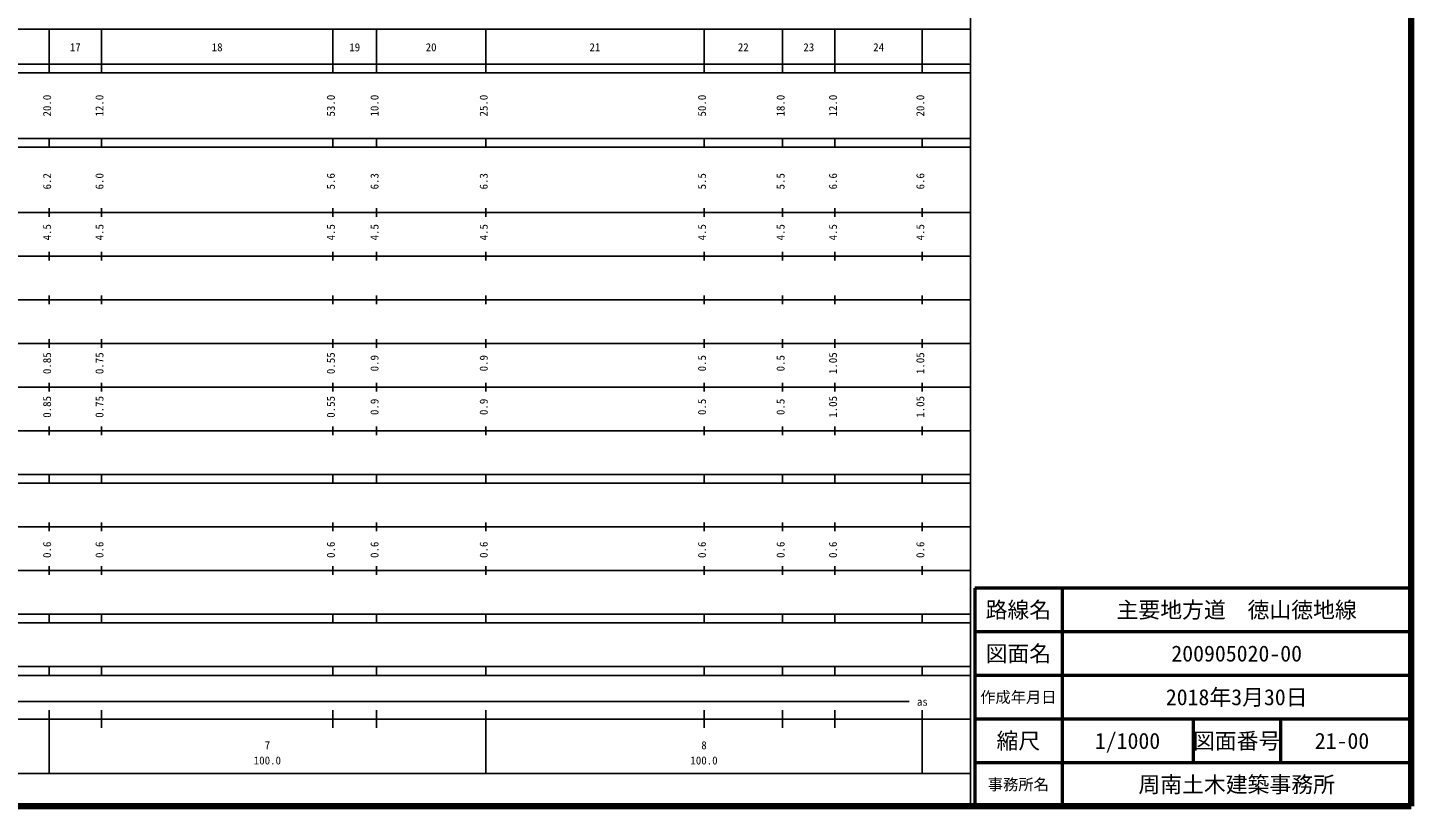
# Model space of a CAD drawing. Units: millimetres on the paper, enlarged 1000 times. Extents: x 40000 to 680000, y 20000 to 380000.
# Drawn here: x 363097 to 680000, y 20000 to 198357 of the extents above; entities that cross this region are included whole.
import ezdxf
from ezdxf.enums import TextEntityAlignment as Align

# ---------------------------------------------------------------- set-up
doc = ezdxf.new("R2010")
doc.units = ezdxf.units.MM
doc.header["$LTSCALE"] = 1000
for name, color, linetype, lineweight in [('M-TTL', 2, 'Continuous', 140), ('M-TTL-BAND', 7, 'Continuous', 25), ('M-TTL-FRAM', 2, 'Continuous', 50), ('M-TTL-LINE', 7, 'Continuous', 50)]:
    doc.layers.add(name, color=color, linetype=linetype, lineweight=lineweight)
doc.layers.add('M-TTL-TXT', color=7, linetype='Continuous')
doc.styles.add('ＭＳ ゴシック', font='')
doc.styles.get('ＭＳ ゴシック').set_extended_font_data('MS Gothic')

msp = doc.modelspace()

# ---------------------------------------------------------------- linework, layer by layer
at = {"layer": 'M-TTL'}
for p, q in [((680000, 20000), (680000, 380000)), ((680000, 20000), (680000, 380000)), ((40000, 20000), (680000, 20000)), ((40000, 20000), (680000, 20000))]:
    msp.add_line(p, q, dxfattribs=at)
at = {"layer": 'M-TTL-BAND'}
for p, q in [((579000, 20000), (579000, 370000)), ((579000, 20000), (579000, 370000)), ((68000, 198000), (579000, 198000)), ((68000, 198000), (579000, 198000)), ((368000, 188000), (368000, 198000)), ((380000, 188000), (380000, 198000)), ((433000, 188000), (433000, 198000)), ((443000, 188000), (443000, 198000)), ((468000, 188000), (468000, 198000)), ((518000, 188000), (518000, 198000)), ((536000, 188000), (536000, 198000)), ((548000, 188000), (548000, 198000)), ((568000, 188000), (568000, 198000)), ((40000, 190000), (579000, 190000)), ((40000, 190000), (579000, 190000)), ((40000, 188000), (579000, 188000)), ((40000, 188000), (579000, 188000)), ((40000, 173000), (579000, 173000)), ((40000, 173000), (579000, 173000)), ((368000, 171000), (368000, 173000)), ((380000, 171000), (380000, 173000)), ((433000, 171000), (433000, 173000)), ((443000, 171000), (443000, 173000)), ((468000, 171000), (468000, 173000)), ((518000, 171000), (518000, 173000)), ((536000, 171000), (536000, 173000)), ((548000, 171000), (548000, 173000)), ((568000, 171000), (568000, 173000)), ((40000, 171000), (579000, 171000)), ((40000, 171000), (579000, 171000)), ((40000, 156000), (579000, 156000)), ((40000, 156000), (579000, 156000)), ((368000, 155000), (368000, 157000)), ((380000, 155000), (380000, 157000)), ((433000, 155000), (433000, 157000)), ((443000, 155000), (443000, 157000)), ((468000, 155000), (468000, 157000)), ((518000, 155000), (518000, 157000)), ((536000, 155000), (536000, 157000)), ((548000, 155000), (548000, 157000)), ((568000, 155000), (568000, 157000)), ((46000, 146000), (579000, 146000)), ((46000, 146000), (579000, 146000)), ((368000, 145000), (368000, 147000)), ((380000, 145000), (380000, 147000)), ((433000, 145000), (433000, 147000)), ((443000, 145000), (443000, 147000)), ((468000, 145000), (468000, 147000)), ((518000, 145000), (518000, 147000)), ((536000, 145000), (536000, 147000)), ((548000, 145000), (548000, 147000)), ((568000, 145000), (568000, 147000)), ((368000, 135000), (368000, 137000)), ((380000, 135000), (380000, 137000)), ((433000, 135000), (433000, 137000)), ((443000, 135000), (443000, 137000)), ((468000, 135000), (468000, 137000)), ((518000, 135000), (518000, 137000)), ((536000, 135000), (536000, 137000)), ((548000, 135000), (548000, 137000)), ((568000, 135000), (568000, 137000)), ((52000, 136000), (579000, 136000)), ((52000, 136000), (579000, 136000)), ((368000, 125000), (368000, 127000)), ((380000, 125000), (380000, 127000)), ((433000, 125000), (433000, 127000)), ((443000, 125000), (443000, 127000)), ((468000, 125000), (468000, 127000)), ((518000, 125000), (518000, 127000)), ((536000, 125000), (536000, 127000)), ((548000, 125000), (548000, 127000)), ((568000, 125000), (568000, 127000)), ((46000, 126000), (579000, 126000)), ((46000, 126000), (579000, 126000)), ((52000, 116000), (579000, 116000)), ((52000, 116000), (579000, 116000)), ((368000, 115000), (368000, 117000)), ((380000, 115000), (380000, 117000)), ((433000, 115000), (433000, 117000)), ((443000, 115000), (443000, 117000)), ((468000, 115000), (468000, 117000)), ((518000, 115000), (518000, 117000)), ((536000, 115000), (536000, 117000)), ((548000, 115000), (548000, 117000)), ((568000, 115000), (568000, 117000)), ((46000, 106000), (579000, 106000)), ((46000, 106000), (579000, 106000)), ((368000, 105000), (368000, 107000)), ((380000, 105000), (380000, 107000)), ((433000, 105000), (433000, 107000)), ((443000, 105000), (443000, 107000)), ((468000, 105000), (468000, 107000)), ((518000, 105000), (518000, 107000)), ((536000, 105000), (536000, 107000)), ((548000, 105000), (548000, 107000)), ((568000, 105000), (568000, 107000)), ((40000, 96000), (579000, 96000)), ((40000, 96000), (579000, 96000)), ((368000, 94000), (368000, 96000)), ((380000, 94000), (380000, 96000)), ((433000, 94000), (433000, 96000)), ((443000, 94000), (443000, 96000)), ((468000, 94000), (468000, 96000)), ((518000, 94000), (518000, 96000)), ((536000, 94000), (536000, 96000)), ((548000, 94000), (548000, 96000)), ((568000, 94000), (568000, 96000)), ((40000, 94000), (579000, 94000)), ((40000, 94000), (579000, 94000)), ((49000, 84000), (579000, 84000)), ((49000, 84000), (579000, 84000)), ((368000, 83000), (368000, 85000)), ((380000, 83000), (380000, 85000)), ((433000, 83000), (433000, 85000)), ((443000, 83000), (443000, 85000)), ((468000, 83000), (468000, 85000)), ((518000, 83000), (518000, 85000)), ((536000, 83000), (536000, 85000)), ((548000, 83000), (548000, 85000)), ((568000, 83000), (568000, 85000)), ((40000, 74000), (579000, 74000)), ((40000, 74000), (579000, 74000)), ((368000, 73000), (368000, 75000)), ((380000, 73000), (380000, 75000)), ((433000, 73000), (433000, 75000)), ((443000, 73000), (443000, 75000)), ((468000, 73000), (468000, 75000)), ((518000, 73000), (518000, 75000)), ((536000, 73000), (536000, 75000)), ((548000, 73000), (548000, 75000)), ((568000, 73000), (568000, 75000)), ((680000, 70000), (580000, 70000)), ((580000, 70000), (580000, 20000)), ((40000, 64000), (579000, 64000)), ((40000, 64000), (579000, 64000)), ((368000, 62000), (368000, 64000)), ((380000, 62000), (380000, 64000)), ((433000, 62000), (433000, 64000)), ((443000, 62000), (443000, 64000)), ((468000, 62000), (468000, 64000)), ((518000, 62000), (518000, 64000)), ((536000, 62000), (536000, 64000)), ((548000, 62000), (548000, 64000)), ((568000, 62000), (568000, 64000)), ((40000, 62000), (579000, 62000)), ((40000, 62000), (579000, 62000)), ((680000, 60000), (580000, 60000)), ((40000, 52000), (579000, 52000)), ((40000, 52000), (579000, 52000)), ((368000, 50000), (368000, 52000)), ((380000, 50000), (380000, 52000)), ((433000, 50000), (433000, 52000)), ((443000, 50000), (443000, 52000)), ((468000, 50000), (468000, 52000)), ((518000, 50000), (518000, 52000)), ((536000, 50000), (536000, 52000)), ((548000, 50000), (548000, 52000)), ((568000, 50000), (568000, 52000)), ((40000, 50000), (579000, 50000)), ((40000, 50000), (579000, 50000)), ((680000, 50000), (580000, 50000)), ((129500, 44000), (565000, 44000)), ((368000, 27500), (368000, 42000)), ((380000, 38000), (380000, 42000)), ((433000, 38000), (433000, 42000)), ((443000, 38000), (443000, 42000)), ((468000, 27500), (468000, 42000)), ((518000, 38000), (518000, 42000)), ((536000, 38000), (536000, 42000)), ((548000, 38000), (548000, 42000)), ((568000, 27500), (568000, 42000)), ((40000, 40000), (579000, 40000)), ((40000, 40000), (579000, 40000)), ((680000, 40000), (580000, 40000)), ((680000, 30000), (580000, 30000)), ((68000, 27500), (579000, 27500)), ((68000, 27500), (579000, 27500))]:
    msp.add_line(p, q, dxfattribs=at)
at = {"layer": 'M-TTL-FRAM'}
for p, q in [((680000, 70000), (580000, 70000)), ((580000, 70000), (580000, 20000))]:
    msp.add_line(p, q, dxfattribs=at)
at = {"layer": 'M-TTL-LINE'}
for p, q in [((600000, 70000), (600000, 20000)), ((600000, 70000), (600000, 20000)), ((680000, 60000), (580000, 60000)), ((680000, 50000), (580000, 50000)), ((680000, 40000), (580000, 40000)), ((630000, 40000), (630000, 30000)), ((630000, 40000), (630000, 30000)), ((650000, 40000), (650000, 30000)), ((650000, 40000), (650000, 30000)), ((680000, 30000), (580000, 30000))]:
    msp.add_line(p, q, dxfattribs=at)

# ---------------------------------------------------------------- texts
at = {"layer": 'M-TTL-BAND', "style": 'ＭＳ ゴシック'}
for s, p in [('17', (374000, 192405)), ('18', (406500, 192405)), ('19', (438000, 192405)), ('20', (455500, 192405)), ('21', (493000, 192405)), ('22', (527000, 192405)), ('23', (542000, 192405)), ('24', (558000, 192405)), ('as', (568000, 42500)), ('8', (518000, 32523)), ('7', (418000, 32523)), ('100.0', (418000, 29033)), ('100.0', (518000, 29033))]:
    msp.add_text(s, height=1833, dxfattribs=at).set_placement(p, align=Align.BOTTOM_CENTER)
for s, p in [('20.0', (369000, 180500)), ('12.0', (381000, 180500)), ('53.0', (434000, 180500)), ('10.0', (444000, 180500)), ('25.0', (469000, 180500)), ('50.0', (519000, 180500)), ('18.0', (537000, 180500)), ('12.0', (549000, 180500)), ('20.0', (569000, 180500)), ('6.2', (369000, 163174)), ('6.0', (381000, 163174)), ('5.6', (434000, 163174)), ('6.3', (444000, 163174)), ('6.3', (469000, 163174)), ('5.5', (519000, 163174)), ('5.5', (537000, 163174)), ('6.6', (549000, 163174)), ('6.6', (569000, 163174)), ('4.5', (369000, 151500)), ('4.5', (381000, 151500)), ('4.5', (434000, 151500)), ('4.5', (444000, 151500)), ('4.5', (469000, 151500)), ('4.5', (519000, 151500)), ('4.5', (537000, 151500)), ('4.5', (549000, 151500)), ('4.5', (569000, 151500)), ('0.85', (369000, 121500)), ('0.75', (381000, 121500)), ('0.55', (434000, 121500)), ('1.05', (549000, 121500)), ('1.05', (569000, 121500)), ('0.9', (444000, 121500)), ('0.9', (469000, 121500)), ('0.5', (519000, 121500)), ('0.5', (537000, 121500)), ('0.85', (369000, 111500)), ('0.75', (381000, 111500)), ('0.55', (434000, 111500)), ('0.9', (444000, 111500)), ('0.9', (469000, 111500)), ('0.5', (519000, 111500)), ('0.5', (537000, 111500)), ('1.05', (549000, 111500)), ('1.05', (569000, 111500)), ('0.6', (369000, 78764)), ('0.6', (381000, 78764)), ('0.6', (434000, 78764)), ('0.6', (444000, 78764)), ('0.6', (469000, 78764)), ('0.6', (519000, 78764)), ('0.6', (537000, 78764)), ('0.6', (549000, 78764)), ('0.6', (569000, 78764))]:
    msp.add_text(s, height=1833, rotation=90, dxfattribs=at).set_placement(p, align=Align.BOTTOM_CENTER)
at = {"layer": 'M-TTL-TXT', "style": 'ＭＳ ゴシック'}
for s, height, p in [('路線名', 3666, (590000, 65000)), ('路線名', 3666, (590000, 65000)), ('路線名', 3666, (590000, 65000)), ('路線名', 3666, (590000, 65000)), ('主要地方道\u3000徳山徳地線', 3666, (640000, 65000)), ('主要地方道\u3000徳山徳地線', 3666, (640000, 65000)), ('図面名', 3666, (590000, 55000)), ('図面名', 3666, (590000, 55000)), ('図面名', 3666, (590000, 55000)), ('図面名', 3666, (590000, 55000)), ('200905020-00', 3666, (640000, 55000)), ('200905020-00', 3666, (640000, 55000)), ('作成年月日', 2566, (590000, 45000)), ('作成年月日', 2566, (590000, 45000)), ('作成年月日', 2566, (590000, 45000)), ('作成年月日', 2566, (590000, 45000)), ('2018年3月30日', 3666, (640000, 45000)), ('縮尺', 3666, (590000, 35000)), ('縮尺', 3666, (590000, 35000)), ('縮尺', 3666, (590000, 35000)), ('縮尺', 3666, (590000, 35000)), ('1/1000', 3666, (615000, 35000)), ('1/1000', 3666, (615000, 35000)), ('図面番号', 3666, (640000, 35000)), ('図面番号', 3666, (640000, 35000)), ('図面番号', 3666, (640000, 35000)), ('図面番号', 3666, (640000, 35000)), ('21-00', 3666, (664125, 35000)), ('21-00', 3666, (664125, 35000)), ('事務所名', 2566, (590000, 25000)), ('事務所名', 2566, (590000, 25000)), ('事務所名', 2566, (590000, 25000)), ('事務所名', 2566, (590000, 25000)), ('周南土木建築事務所', 3666, (640000, 25000)), ('周南土木建築事務所', 3666, (640000, 25000))]:
    msp.add_text(s, height=height, dxfattribs=at).set_placement(p, align=Align.MIDDLE_CENTER)

doc.saveas('drawing.dxf')
